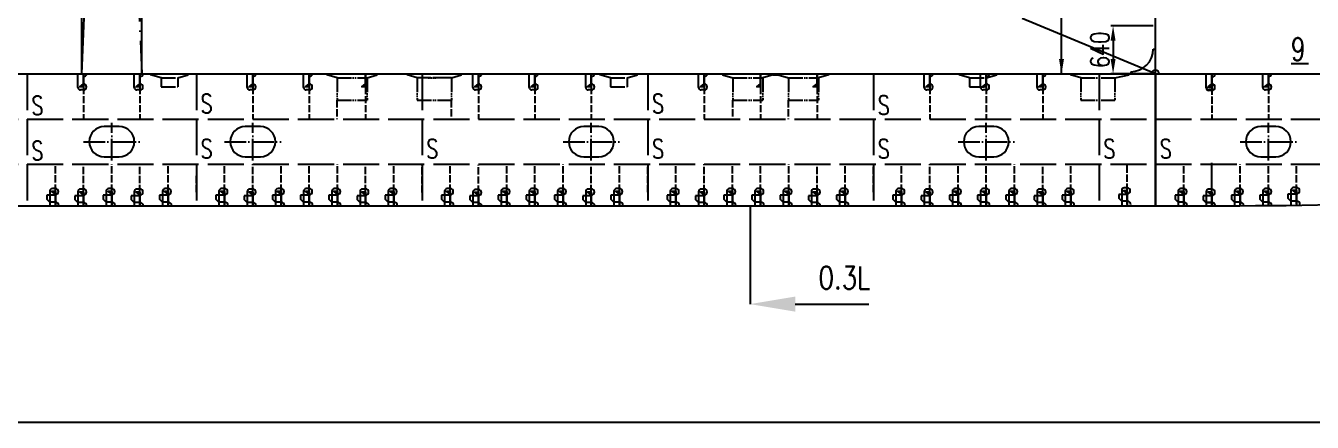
# Model space of a CAD drawing. Extents: x 373818 to 564480, y 322172 to 634257.
# Drawn here: x 508432 to 525534, y 602843 to 608110 of the extents above; entities that cross this region are included whole.
import ezdxf
from ezdxf.enums import TextEntityAlignment as Align

# ---------------------------------------------------------------- set-up
doc = ezdxf.new("R2010")
doc.units = 0
doc.header["$LTSCALE"] = 40
doc.header["$MEASUREMENT"] = 0
for name, pattern in [('ACAD_ISO02W100', [15, 12, -3]), ('ACAD_ISO04W100', [30.5, 24, -3, 0.5, -3]), ('ACAD_ISO05W100', [34, 24, -3, 0.5, -3, 0.5, -3])]:
    doc.linetypes.add(name, pattern=pattern)
doc.layers.get('0').update_dxf_attribs({"linetype": 'CONTINUOUS'})
doc.layers.get('DEFPOINTS').update_dxf_attribs({"linetype": 'CONTINUOUS'})
for name, color, linetype in [('01CONTINUOUS', 2, 'CONTINUOUS'), ('C-CEN', 4, 'ACAD_ISO04W100'), ('C-CON', 4, 'CONTINUOUS'), ('C-DAS', 4, 'ACAD_ISO02W100'), ('Y-CON', 2, 'CONTINUOUS'), ('Y-DAS', 2, 'ACAD_ISO02W100')]:
    doc.layers.add(name, color=color, linetype=linetype)
doc.styles.add('ROMANS', font='romans.shx', dxfattribs={"width": 0.75, "height": 250, "bigfont": 'hzdx.shx'})
doc.dimstyles.new('DM-100', dxfattribs={"dimscale": 0, "dimtxt": 250, "dimasz": 200, "dimexe": 30, "dimexo": 30, "dimgap": 50, "dimtad": 1, "dimdec": 0, "dimzin": 0, "dimdsep": 46, "dimtxsty": 'ROMANS', "dimcen": 0, "dimclrd": 1, "dimclre": 1, "dimclrt": 1, "dimadec": 0, "dimazin": 0, "dimtfac": 1, "dimtdec": 0, "dimtmove": 0, "dimatfit": 3, "dimfxl": 0, "dimtolj": 1, "dimtzin": 0, "dimarcsym": 0})

# ---------------------------------------------------------------- blocks, each defined once
blk = doc.blocks.new('A$C3512239F')
at = {"color": 7, "linetype": 'Continuous'}
for p, q in [((475, 450), (275, 450)), ((275, 50), (475, 50))]:
    blk.add_line(p, q, dxfattribs=at)
at = {"color": 7, "linetype": 'ACAD_ISO04W100', "ltscale": 0.3}
for p, q in [((375, 0), (375, 500)), ((0, 250), (750, 250))]:
    blk.add_line(p, q, dxfattribs=at)
at = {"color": 7, "linetype": 'Continuous'}
for centre, start, end in [((275, 250), 90, 270), ((475, 250), 270, 90)]:
    blk.add_arc(centre, 200, start, end, dxfattribs=at)
blk = doc.blocks.new('*D70')
at = {"color": 1, "linetype": 'ByBlock', "transparency": 16777216}
for p, q in [((523420, 609254), (522856, 609254)), ((522886, 609054), (522886, 608814)), ((523420, 608614), (522856, 608614))]:
    blk.add_line(p, q, dxfattribs=at)
for points in [[(522853, 609054), (522919, 609054), (522886, 609254)], [(522853, 608814), (522919, 608814), (522886, 608614)]]:
    blk.add_solid(points, dxfattribs=at)
at = {"layer": 'DEFPOINTS', "color": 0, "linetype": 'ByBlock', "transparency": 16777216}
for p in [(523450, 609254), (522886, 608614), (523450, 608614)]:
    blk.add_point(p, dxfattribs=at)
at = {"color": 1, "linetype": 'ByBlock', "transparency": 16777216, "insert": (522711, 608934), "char_height": 250, "attachment_point": 5, "rotation": 90, "style": 'ROMANS'}
blk.add_mtext('\\A1;640', dxfattribs=at)
blk = doc.blocks.new('A$C771200ED')
at = {"layer": 'C-CON', "linetype": 'ACAD_ISO05W100', "ltscale": 0.2}
for p, q in [((135, 350), (535, 350)), ((135, 50), (135, 350)), ((535, 50), (535, 350)), ((0, 12), (135, 50)), ((0, 12), (0, 0)), ((135, 50), (535, 50)), ((670, 12), (535, 50)), ((670, 12), (670, 0))]:
    blk.add_line(p, q, dxfattribs=at)

msp = doc.modelspace()

# ---------------------------------------------------------------- linework, layer by layer
for p, q in [((522200.32, 607469.88), (522200.32, 624969.88)), ((523420.32, 607799.88), (523450.32, 607799.88)), ((523120.32, 607499.88), (523120.32, 607469.88)), ((525253.04, 607609.89), (525482.51, 607609.89)), ((518365.32, 607457.88), (518435.32, 607457.88)), ((509200.32, 607256.66), (509160.32, 607256.66)), ((509950.32, 607256.66), (509910.32, 607256.66)), ((511450.32, 607256.66), (511410.32, 607256.66)), ((512200.32, 607256.66), (512160.32, 607256.66)), ((514450.32, 607256.66), (514410.32, 607256.66)), ((515200.32, 607256.66), (515160.32, 607256.66)), ((515950.32, 607256.66), (515910.32, 607256.66)), ((517450.32, 607256.66), (517410.32, 607256.66)), ((520450.32, 607256.66), (520410.32, 607256.66)), ((521200.32, 607256.66), (521160.32, 607256.66)), ((521950.32, 607256.66), (521910.32, 607256.66)), ((524200.32, 607256.66), (524160.32, 607256.66)), ((524200.32, 607249.88), (524160.32, 607249.88)), ((524200.32, 607249.88), (524160.32, 607249.88)), ((524950.32, 607256.66), (524910.32, 607256.66)), ((508825.32, 605947.04), (508785.32, 605947.04)), ((509200.32, 605940.28), (509160.32, 605940.28)), ((509575.32, 605947.04), (509535.32, 605947.04)), ((509950.32, 605940.28), (509910.32, 605940.28)), ((510325.32, 605947.04), (510285.32, 605947.04)), ((511075.32, 605947.04), (511035.32, 605947.04)), ((511450.32, 605940.28), (511410.32, 605940.28)), ((511825.32, 605947.04), (511785.32, 605947.04)), ((512200.32, 605947.04), (512160.32, 605947.04)), ((512575.32, 605947.04), (512535.32, 605947.04)), ((512950.32, 605940.28), (512910.32, 605940.28)), ((513325.32, 605947.04), (513285.32, 605947.04)), ((514075.32, 605947.04), (514035.32, 605947.04)), ((514450.32, 605933.49), (514410.32, 605933.49)), ((514825.32, 605947.04), (514785.32, 605947.04)), ((515200.32, 605947.04), (515160.32, 605947.04)), ((515575.32, 605947.04), (515535.32, 605947.04)), ((515950.32, 605940.28), (515910.32, 605940.28)), ((516325.32, 605947.04), (516285.32, 605947.04)), ((517075.32, 605947.04), (517035.32, 605947.04)), ((517450.32, 605940.28), (517410.32, 605940.28)), ((517825.32, 605947.04), (517785.32, 605947.04)), ((518200.32, 605947.04), (518160.32, 605947.04)), ((518575.32, 605947.04), (518535.32, 605947.04)), ((518950.32, 605940.28), (518910.32, 605940.28)), ((519325.32, 605947.04), (519285.32, 605947.04)), ((520075.32, 605947.04), (520035.32, 605947.04)), ((520450.32, 605940.28), (520410.32, 605940.28)), ((520825.32, 605947.04), (520785.32, 605947.04)), ((521200.32, 605947.04), (521160.32, 605947.04)), ((521575.32, 605947.04), (521535.32, 605947.04)), ((521950.32, 605940.28), (521910.32, 605940.28)), ((522325.32, 605947.04), (522285.32, 605947.04)), ((523075.32, 605957.04), (523035.32, 605957.04)), ((523825.32, 605947.04), (523785.32, 605947.04)), ((523825.32, 605947.04), (523785.32, 605947.04)), ((524200.32, 605939.88), (524160.32, 605939.88)), ((524200.32, 605938.57), (524160.32, 605938.57)), ((524575.32, 605947.04), (524535.32, 605947.04)), ((524575.32, 605947.04), (524535.32, 605947.04)), ((524950.32, 605947.04), (524910.32, 605947.04)), ((525325.32, 605960.39), (525285.32, 605960.39)), ((518060.02, 605719.88), (518060.02, 604412.63)), ((451450.32, 602843.34), (526450.32, 602843.34))]:
    msp.add_line(p, q)
at = {"color": 7, "ltscale": 0.2}
for p, q in [((509125.32, 607291.66), (509125.32, 607469.88)), ((509875.32, 607291.66), (509875.32, 607469.88)), ((511375.32, 607291.66), (511375.32, 607469.88)), ((512125.32, 607291.66), (512125.32, 607469.88)), ((514375.32, 607291.66), (514375.32, 607469.88)), ((515125.32, 607291.66), (515125.32, 607469.88)), ((515875.32, 607291.66), (515875.32, 607469.88)), ((517375.32, 607291.66), (517375.32, 607469.88)), ((520375.32, 607291.66), (520375.32, 607469.88)), ((521125.32, 607291.66), (521125.32, 607469.88)), ((521875.32, 607291.66), (521875.32, 607469.88)), ((524125.32, 607291.66), (524125.32, 607469.88)), ((524125.32, 607284.88), (524125.32, 607463.1)), ((524125.32, 607284.88), (524125.32, 607463.1)), ((524875.32, 607291.66), (524875.32, 607469.88)), ((508825.32, 605857.57), (508710.32, 605857.57)), ((508710.32, 605857.57), (508710.32, 605808.02)), ((508750.32, 605768.02), (508710.32, 605808.02)), ((508750.32, 605912.04), (508750.32, 605719.88)), ((508825.33, 605768.02), (508750.32, 605768.02)), ((509085.32, 605850.81), (509085.32, 605801.26)), ((509200.32, 605850.81), (509085.32, 605850.81)), ((509125.32, 605761.26), (509085.32, 605801.26)), ((509125.32, 605905.28), (509125.32, 605727.06)), ((509575.32, 605857.57), (509460.32, 605857.57)), ((509460.32, 605857.57), (509460.32, 605808.02)), ((509500.32, 605768.02), (509460.32, 605808.02)), ((509500.32, 605912.04), (509500.32, 605719.88)), ((509575.33, 605768.02), (509500.32, 605768.02)), ((509950.32, 605850.81), (509835.32, 605850.81)), ((509835.32, 605850.81), (509835.32, 605801.26)), ((509875.32, 605761.26), (509835.32, 605801.26)), ((509875.32, 605905.28), (509875.32, 605727.06)), ((510325.32, 605857.57), (510210.32, 605857.57)), ((510210.32, 605857.57), (510210.32, 605808.02)), ((510250.32, 605768.02), (510210.32, 605808.02)), ((510250.32, 605912.04), (510250.32, 605719.88)), ((510325.33, 605768.02), (510250.32, 605768.02)), ((511075.32, 605857.57), (510960.32, 605857.57)), ((510960.32, 605857.57), (510960.32, 605808.02)), ((511000.32, 605768.02), (510960.32, 605808.02)), ((511000.32, 605912.04), (511000.32, 605719.88)), ((511075.33, 605768.02), (511000.32, 605768.02)), ((511450.32, 605850.81), (511335.32, 605850.81)), ((511335.32, 605850.81), (511335.32, 605801.26)), ((511375.32, 605761.26), (511335.32, 605801.26)), ((511375.32, 605905.28), (511375.32, 605727.06)), ((511825.32, 605857.57), (511710.32, 605857.57)), ((511710.32, 605857.57), (511710.32, 605808.02)), ((511750.32, 605768.02), (511710.32, 605808.02)), ((511750.32, 605912.04), (511750.32, 605719.88)), ((511825.33, 605768.02), (511750.32, 605768.02)), ((512085.32, 605857.57), (512085.32, 605808.02)), ((512200.32, 605857.57), (512085.32, 605857.57)), ((512125.32, 605768.02), (512085.32, 605808.02)), ((512125.32, 605912.04), (512125.32, 605719.88)), ((512200.33, 605768.02), (512125.32, 605768.02)), ((512460.32, 605857.57), (512460.32, 605808.02)), ((512575.32, 605857.57), (512460.32, 605857.57)), ((512500.32, 605768.02), (512460.32, 605808.02)), ((512500.32, 605912.04), (512500.32, 605719.88)), ((512575.33, 605768.02), (512500.32, 605768.02)), ((512835.32, 605850.81), (512835.32, 605801.26)), ((512950.32, 605850.81), (512835.32, 605850.81)), ((512875.32, 605761.26), (512835.32, 605801.26)), ((512875.32, 605905.28), (512875.32, 605727.06)), ((513210.32, 605857.57), (513210.32, 605808.02)), ((513325.32, 605857.57), (513210.32, 605857.57)), ((513250.32, 605768.02), (513210.32, 605808.02)), ((513250.32, 605912.04), (513250.32, 605719.88)), ((513325.33, 605768.02), (513250.32, 605768.02)), ((513960.32, 605857.57), (513960.32, 605808.02)), ((514075.32, 605857.57), (513960.32, 605857.57)), ((514000.32, 605768.02), (513960.32, 605808.02)), ((514000.32, 605912.04), (514000.32, 605719.88)), ((514075.33, 605768.02), (514000.32, 605768.02)), ((514335.32, 605850.81), (514335.32, 605801.26)), ((514450.32, 605850.81), (514335.32, 605850.81)), ((514375.32, 605761.26), (514335.32, 605801.26)), ((514375.32, 605898.49), (514375.32, 605720.28)), ((514710.32, 605857.57), (514710.32, 605808.02)), ((514825.32, 605857.57), (514710.32, 605857.57)), ((514750.32, 605768.02), (514710.32, 605808.02)), ((514750.32, 605912.04), (514750.32, 605719.88)), ((514825.33, 605768.02), (514750.32, 605768.02)), ((515085.32, 605857.57), (515085.32, 605808.02)), ((515200.32, 605857.57), (515085.32, 605857.57)), ((515125.32, 605768.02), (515085.32, 605808.02)), ((515125.32, 605912.04), (515125.32, 605719.88)), ((515200.33, 605768.02), (515125.32, 605768.02)), ((515575.32, 605857.57), (515460.32, 605857.57)), ((515460.32, 605857.57), (515460.32, 605808.02)), ((515500.32, 605768.02), (515460.32, 605808.02)), ((515500.32, 605912.04), (515500.32, 605719.88)), ((515575.33, 605768.02), (515500.32, 605768.02)), ((515950.32, 605850.81), (515835.32, 605850.81)), ((515835.32, 605850.81), (515835.32, 605801.26)), ((515875.32, 605761.26), (515835.32, 605801.26)), ((515875.32, 605905.28), (515875.32, 605727.06)), ((516325.32, 605857.57), (516210.32, 605857.57)), ((516210.32, 605857.57), (516210.32, 605808.02)), ((516250.32, 605768.02), (516210.32, 605808.02)), ((516250.32, 605912.04), (516250.32, 605719.88)), ((516325.33, 605768.02), (516250.32, 605768.02)), ((517075.32, 605857.57), (516960.32, 605857.57)), ((516960.32, 605857.57), (516960.32, 605808.02)), ((517000.32, 605768.02), (516960.32, 605808.02)), ((517000.32, 605912.04), (517000.32, 605719.88)), ((517075.33, 605768.02), (517000.32, 605768.02)), ((517450.32, 605850.81), (517335.32, 605850.81)), ((517335.32, 605850.81), (517335.32, 605801.26)), ((517375.32, 605761.26), (517335.32, 605801.26)), ((517375.32, 605905.28), (517375.32, 605727.06)), ((517825.32, 605857.57), (517710.32, 605857.57)), ((517710.32, 605857.57), (517710.32, 605808.02)), ((517750.32, 605768.02), (517710.32, 605808.02)), ((517750.32, 605912.04), (517750.32, 605719.88)), ((517825.33, 605768.02), (517750.32, 605768.02)), ((518085.32, 605857.57), (518085.32, 605808.02)), ((518200.32, 605857.57), (518085.32, 605857.57)), ((518125.32, 605768.02), (518085.32, 605808.02)), ((518125.32, 605912.04), (518125.32, 605719.88)), ((518200.33, 605768.02), (518125.32, 605768.02)), ((518575.32, 605857.57), (518460.32, 605857.57)), ((518460.32, 605857.57), (518460.32, 605808.02)), ((518460.32, 605850.11), (518460.32, 605800.56)), ((518500.32, 605768.02), (518460.32, 605808.02)), ((518500.32, 605912.04), (518500.32, 605719.88)), ((518575.33, 605768.02), (518500.32, 605768.02)), ((518950.32, 605850.81), (518835.32, 605850.81)), ((518835.32, 605850.81), (518835.32, 605801.26)), ((518875.32, 605761.26), (518835.32, 605801.26)), ((518875.32, 605905.28), (518875.32, 605727.06)), ((519325.32, 605857.57), (519210.32, 605857.57)), ((519210.32, 605857.57), (519210.32, 605808.02)), ((519250.32, 605768.02), (519210.32, 605808.02)), ((519250.32, 605912.04), (519250.32, 605719.88)), ((519325.33, 605768.02), (519250.32, 605768.02)), ((520075.32, 605857.57), (519960.32, 605857.57)), ((519960.32, 605857.57), (519960.32, 605808.02)), ((520000.32, 605768.02), (519960.32, 605808.02)), ((520000.32, 605912.04), (520000.32, 605719.88)), ((520075.33, 605768.02), (520000.32, 605768.02)), ((520450.32, 605850.81), (520335.32, 605850.81)), ((520335.32, 605850.81), (520335.32, 605801.26)), ((520375.32, 605761.26), (520335.32, 605801.26)), ((520375.32, 605905.28), (520375.32, 605727.06)), ((520825.32, 605857.57), (520710.32, 605857.57)), ((520710.32, 605857.57), (520710.32, 605808.02)), ((520750.32, 605768.02), (520710.32, 605808.02)), ((520750.32, 605912.04), (520750.32, 605719.88)), ((520825.33, 605768.02), (520750.32, 605768.02)), ((521085.32, 605857.57), (521085.32, 605808.02)), ((521200.32, 605857.57), (521085.32, 605857.57)), ((521125.32, 605768.02), (521085.32, 605808.02)), ((521125.32, 605912.04), (521125.32, 605719.88)), ((521200.33, 605768.02), (521125.32, 605768.02)), ((521575.32, 605857.57), (521460.32, 605857.57)), ((521460.32, 605857.57), (521460.32, 605808.02)), ((521460.32, 605850.11), (521460.32, 605800.56)), ((521500.32, 605768.02), (521460.32, 605808.02)), ((521500.32, 605912.04), (521500.32, 605719.88)), ((521575.33, 605768.02), (521500.32, 605768.02)), ((521835.32, 605850.81), (521835.32, 605801.26)), ((521950.32, 605850.81), (521835.32, 605850.81)), ((521875.32, 605761.26), (521835.32, 605801.26)), ((521875.32, 605905.28), (521875.32, 605727.06)), ((522210.32, 605857.57), (522210.32, 605808.02)), ((522325.32, 605857.57), (522210.32, 605857.57)), ((522250.32, 605768.02), (522210.32, 605808.02)), ((522250.32, 605912.04), (522250.32, 605719.88)), ((522325.33, 605768.02), (522250.32, 605768.02)), ((523075.32, 605867.57), (522960.32, 605867.57)), ((522960.32, 605867.57), (522960.32, 605818.02)), ((523000.32, 605778.02), (522960.32, 605818.02)), ((523000.32, 605922.04), (523000.32, 605729.88)), ((523075.33, 605778.02), (523000.32, 605778.02)), ((523710.32, 605857.57), (523710.32, 605808.02)), ((523710.32, 605857.57), (523710.32, 605808.02)), ((523825.32, 605857.57), (523710.32, 605857.57)), ((523825.32, 605857.57), (523710.32, 605857.57)), ((523750.32, 605768.02), (523710.32, 605808.02)), ((523750.32, 605768.02), (523710.32, 605808.02)), ((523750.32, 605912.04), (523750.32, 605719.88)), ((523750.32, 605912.04), (523750.32, 605719.88)), ((523825.33, 605768.02), (523750.32, 605768.02)), ((523825.33, 605768.02), (523750.32, 605768.02)), ((524200.32, 605850.41), (524085.32, 605850.41)), ((524085.32, 605850.41), (524085.32, 605800.86)), ((524200.32, 605849.11), (524085.32, 605849.11)), ((524085.32, 605849.11), (524085.32, 605799.56)), ((524125.32, 605760.86), (524085.32, 605800.86)), ((524125.32, 605759.56), (524085.32, 605799.56)), ((524125.32, 605904.88), (524125.32, 605726.66)), ((524125.32, 605903.57), (524125.32, 605725.36)), ((524575.32, 605857.57), (524460.32, 605857.57)), ((524460.32, 605857.57), (524460.32, 605808.02)), ((524575.32, 605857.57), (524460.32, 605857.57)), ((524460.32, 605857.57), (524460.32, 605808.02)), ((524500.32, 605768.02), (524460.32, 605808.02)), ((524500.32, 605768.02), (524460.32, 605808.02)), ((524500.32, 605912.04), (524500.32, 605719.88)), ((524500.32, 605912.04), (524500.32, 605719.88)), ((524575.33, 605768.02), (524500.32, 605768.02)), ((524575.33, 605768.02), (524500.32, 605768.02)), ((524950.32, 605857.57), (524835.32, 605857.57)), ((524835.32, 605857.57), (524835.32, 605808.02)), ((524875.32, 605768.02), (524835.32, 605808.02)), ((524875.32, 605912.04), (524875.32, 605719.88)), ((524950.33, 605768.02), (524875.32, 605768.02)), ((525210.32, 605870.92), (525210.32, 605821.37)), ((525325.32, 605870.92), (525210.32, 605870.92)), ((525250.32, 605781.37), (525210.32, 605821.37)), ((525250.32, 605925.39), (525250.32, 605733.23)), ((525325.33, 605781.37), (525250.32, 605781.37)), ((509200.33, 605761.26), (509125.32, 605761.26)), ((509950.33, 605761.26), (509875.32, 605761.26)), ((511450.33, 605761.26), (511375.32, 605761.26)), ((512950.33, 605761.26), (512875.32, 605761.26)), ((514450.33, 605761.26), (514375.32, 605761.26)), ((515950.33, 605761.26), (515875.32, 605761.26)), ((517450.33, 605761.26), (517375.32, 605761.26)), ((518950.33, 605761.26), (518875.32, 605761.26)), ((520450.33, 605761.26), (520375.32, 605761.26)), ((521950.33, 605761.26), (521875.32, 605761.26)), ((524200.33, 605760.86), (524125.32, 605760.86)), ((524200.33, 605759.56), (524125.32, 605759.56))]:
    msp.add_line(p, q, dxfattribs=at)
at = {"color": 0, "linetype": 'ByBlock'}
msp.add_line((518660.02, 604412.63), (519638.4, 604412.63), dxfattribs=at)
for centre, radius, start, end in [((523120.32, 607799.88), 300, 270, 360), ((509200.32, 607296.66), 40, 270, 90), ((509950.32, 607296.66), 40, 270, 90), ((511450.32, 607296.66), 40, 270, 90), ((512200.32, 607296.66), 40, 270, 90), ((514450.32, 607296.66), 40, 270, 90), ((515200.32, 607296.66), 40, 270, 90), ((515950.32, 607296.66), 40, 270, 90), ((517450.32, 607296.66), 40, 270, 90), ((520450.32, 607296.66), 40, 270, 90), ((521200.32, 607296.66), 40, 270, 90), ((521950.32, 607296.66), 40, 270, 90), ((524200.32, 607296.66), 40, 270, 90), ((524200.32, 607289.88), 40, 270, 90), ((524200.32, 607289.88), 40, 270, 90), ((524950.32, 607296.66), 40, 270, 90), ((509160.32, 607291.66), 35, 180, 270), ((509910.32, 607291.66), 35, 180, 270), ((511410.32, 607291.66), 35, 180, 270), ((512160.32, 607291.66), 35, 180, 270), ((514410.32, 607291.66), 35, 180, 270), ((515160.32, 607291.66), 35, 180, 270), ((515910.32, 607291.66), 35, 180, 270), ((517410.32, 607291.66), 35, 180, 270), ((520410.32, 607291.66), 35, 180, 270), ((521160.32, 607291.66), 35, 180, 270), ((521910.32, 607291.66), 35, 180, 270), ((524160.32, 607291.66), 35, 180, 270), ((524160.32, 607284.88), 35, 180, 270), ((524160.32, 607284.88), 35, 180, 270), ((524910.32, 607291.66), 35, 180, 270), ((508785.32, 605912.04), 35, 90, 180), ((508825.32, 605907.04), 40, 270, 90), ((509160.32, 605905.28), 35, 90, 180), ((509200.32, 605900.28), 40, 270, 90), ((509535.32, 605912.04), 35, 90, 180), ((509575.32, 605907.04), 40, 270, 90), ((509910.32, 605905.28), 35, 90, 180), ((509950.32, 605900.28), 40, 270, 90), ((510285.32, 605912.04), 35, 90, 180), ((510325.32, 605907.04), 40, 270, 90), ((511035.32, 605912.04), 35, 90, 180), ((511075.32, 605907.04), 40, 270, 90), ((511410.32, 605905.28), 35, 90, 180), ((511450.32, 605900.28), 40, 270, 90), ((511785.32, 605912.04), 35, 90, 180), ((511825.32, 605907.04), 40, 270, 90), ((512160.32, 605912.04), 35, 90, 180), ((512200.32, 605907.04), 40, 270, 90), ((512535.32, 605912.04), 35, 90, 180), ((512575.32, 605907.04), 40, 270, 90), ((512910.32, 605905.28), 35, 90, 180), ((512950.32, 605900.28), 40, 270, 90), ((513285.32, 605912.04), 35, 90, 180), ((513325.32, 605907.04), 40, 270, 90), ((514035.32, 605912.04), 35, 90, 180), ((514075.32, 605907.04), 40, 270, 90), ((514410.32, 605898.49), 35, 90, 180), ((514450.32, 605893.49), 40, 270, 90), ((514785.32, 605912.04), 35, 90, 180), ((514825.32, 605907.04), 40, 270, 90), ((515160.32, 605912.04), 35, 90, 180), ((515200.32, 605907.04), 40, 270, 90), ((515535.32, 605912.04), 35, 90, 180), ((515575.32, 605907.04), 40, 270, 90), ((515910.32, 605905.28), 35, 90, 180), ((515950.32, 605900.28), 40, 270, 90), ((516285.32, 605912.04), 35, 90, 180), ((516325.32, 605907.04), 40, 270, 90), ((517035.32, 605912.04), 35, 90, 180), ((517075.32, 605907.04), 40, 270, 90), ((517410.32, 605905.28), 35, 90, 180), ((517450.32, 605900.28), 40, 270, 90), ((517785.32, 605912.04), 35, 90, 180), ((517825.32, 605907.04), 40, 270, 90), ((518160.32, 605912.04), 35, 90, 180), ((518200.32, 605907.04), 40, 270, 90), ((518535.32, 605912.04), 35, 90, 180), ((518575.32, 605907.04), 40, 270, 90), ((518910.32, 605905.28), 35, 90, 180), ((518950.32, 605900.28), 40, 270, 90), ((519285.32, 605912.04), 35, 90, 180), ((519325.32, 605907.04), 40, 270, 90), ((520035.32, 605912.04), 35, 90, 180), ((520075.32, 605907.04), 40, 270, 90), ((520410.32, 605905.28), 35, 90, 180), ((520450.32, 605900.28), 40, 270, 90), ((520785.32, 605912.04), 35, 90, 180), ((520825.32, 605907.04), 40, 270, 90), ((521160.32, 605912.04), 35, 90, 180), ((521200.32, 605907.04), 40, 270, 90), ((521535.32, 605912.04), 35, 90, 180), ((521575.32, 605907.04), 40, 270, 90), ((521910.32, 605905.28), 35, 90, 180), ((521950.32, 605900.28), 40, 270, 90), ((522285.32, 605912.04), 35, 90, 180), ((522325.32, 605907.04), 40, 270, 90), ((523035.32, 605922.04), 35, 90, 180), ((523075.32, 605917.04), 40, 270, 90), ((523785.32, 605912.04), 35, 90, 180), ((523785.32, 605912.04), 35, 90, 180), ((523825.32, 605907.04), 40, 270, 90), ((523825.32, 605907.04), 40, 270, 90), ((524160.32, 605904.88), 35, 90, 180), ((524160.32, 605903.57), 35, 90, 180), ((524200.32, 605899.88), 40, 270, 90), ((524200.32, 605898.57), 40, 270, 90), ((524535.32, 605912.04), 35, 90, 180), ((524535.32, 605912.04), 35, 90, 180), ((524575.32, 605907.04), 40, 270, 90), ((524575.32, 605907.04), 40, 270, 90), ((524910.32, 605912.04), 35, 90, 180), ((524950.32, 605907.04), 40, 270, 90), ((525285.32, 605925.39), 35, 90, 180), ((525325.32, 605920.39), 40, 270, 90)]:
    msp.add_arc(centre, radius, start, end)
at = {"color": 7, "ltscale": 0.2}
for centre, start, end in [((509200.33, 607480.66), 270, 346.127404), ((509950.33, 607480.66), 270, 346.127404), ((511450.33, 607480.66), 270, 346.127404), ((512200.33, 607480.66), 270, 346.127404), ((514450.33, 607480.66), 270, 346.127404), ((515200.33, 607480.66), 270, 346.127404), ((515950.33, 607480.66), 270, 346.127404), ((517450.33, 607480.66), 270, 346.127404), ((520450.33, 607480.66), 270, 346.127404), ((521200.33, 607480.66), 270, 346.127404), ((521950.33, 607480.66), 270, 346.127404), ((524200.33, 607473.88), 270, 354.893793), ((524950.33, 607480.66), 270, 346.127404), ((508825.33, 605723.03), 355.977553, 90), ((509575.33, 605723.03), 355.977553, 90), ((510325.33, 605723.03), 355.977553, 90), ((511075.33, 605723.03), 355.977553, 90), ((511825.33, 605723.03), 355.977553, 90), ((512200.33, 605723.03), 355.977553, 90), ((512575.33, 605723.03), 355.977553, 90), ((513325.33, 605723.03), 355.977553, 90), ((514075.33, 605723.03), 355.977553, 90), ((514825.33, 605723.03), 355.977553, 90), ((515200.33, 605723.03), 355.977553, 90), ((515575.33, 605723.03), 355.977553, 90), ((516325.33, 605723.03), 355.977553, 90), ((517075.33, 605723.03), 355.977553, 90), ((517825.33, 605723.03), 355.977553, 90), ((518200.33, 605723.03), 355.977553, 90), ((518575.33, 605723.03), 355.977553, 90), ((519325.33, 605723.03), 355.977553, 90), ((520075.33, 605723.03), 355.977553, 90), ((520825.33, 605723.03), 355.977553, 90), ((521200.33, 605723.03), 355.977553, 90), ((521575.33, 605723.03), 355.977553, 90), ((522325.33, 605723.03), 355.977553, 90), ((523075.33, 605733.03), 355.977553, 90), ((523825.33, 605723.03), 355.977553, 90), ((523825.33, 605723.03), 355.977553, 90), ((524575.33, 605723.03), 355.977553, 90), ((524575.33, 605723.03), 355.977553, 90), ((524950.33, 605723.03), 355.977553, 90), ((525325.33, 605736.38), 355.977553, 90), ((509200.33, 605716.27), 4.598822, 90), ((509950.33, 605716.27), 4.598822, 90), ((511450.33, 605716.27), 4.598822, 90), ((512950.33, 605716.27), 4.598822, 90), ((514450.33, 605709.49), 13.352417, 90), ((515950.33, 605716.27), 4.598822, 90), ((517450.33, 605716.27), 4.598822, 90), ((518950.33, 605716.27), 4.598822, 90), ((520450.33, 605716.27), 4.598822, 90), ((521950.33, 605716.27), 4.598822, 90), ((524200.33, 605715.87), 360, 90), ((524200.33, 605714.57), 6.777482, 90)]:
    msp.add_arc(centre, 44.99, start, end, dxfattribs=at)
at = {"color": 1, "linetype": 'ByBlock'}
msp.add_solid([(522166.99, 607669.88), (522233.65, 607669.88), (522200.32, 607469.88)], dxfattribs=at)
at = {"color": 0, "linetype": 'ByBlock'}
msp.add_solid([(518660.02, 604512.63), (518660.02, 604312.63), (518060.02, 604412.63)], dxfattribs=at)
at = {"layer": '01CONTINUOUS'}
for p, q in [((523450.32, 605719.88), (523450.32, 625119.88)), ((450690.32, 607469.88), (526450.32, 607469.88)), ((451450.32, 607469.88), (526450.32, 607469.88)), ((455541.17, 605719.88), (524572.13, 605719.88))]:
    msp.add_line(p, q, dxfattribs=at)
msp.add_lwpolyline([(476450.32, 605719.88), (515850.32, 605719.88), (517850.32, 605719.88), (521100.32, 605719.88), (522983.42, 605719.88), (524350.32, 605719.88), (524553.22, 605719.88), (524570.92, 605719.88), (524780.52, 605720.38), (525187.72, 605723.48), (526024.62, 605739.48), (527600.32, 605799.48), (529546.32, 605939.08), (530850.32, 606078.98), (532788.32, 606356.45), (534100.32, 606585.7), (536393.32, 607049.29)], dxfattribs=at)
at = {"layer": 'C-CEN', "ltscale": 2}
msp.add_line((523450.32, 607469.88), (481450.32, 624969.88), dxfattribs=at)
at = {"layer": 'C-CEN'}
for p, q in [((509175.32, 607469.88), (509175.32, 624969.88)), ((509175.32, 607469.88), (509975.32, 624969.88)), ((509175.32, 624969.88), (509975.32, 607469.88)), ((509975.32, 607469.88), (509975.32, 624969.88))]:
    msp.add_line(p, q, dxfattribs=at)
at = {"layer": 'C-CON', "linetype": 'ACAD_ISO05W100', "ltscale": 0.2}
for p, q in [((510091.68, 607457.88), (510091.68, 607469.88)), ((510231.68, 607419.88), (510091.68, 607457.88)), ((510231.68, 607419.88), (510231.68, 607299.88)), ((510231.68, 607419.88), (510451.68, 607419.88)), ((510451.68, 607419.88), (510591.68, 607457.88)), ((510451.68, 607419.88), (510451.68, 607299.88)), ((510591.68, 607457.88), (510591.68, 607469.88)), ((512435.32, 607457.88), (512435.32, 607469.88)), ((512435.32, 607457.88), (512435.32, 607469.88)), ((512570.32, 607419.88), (512435.32, 607457.88)), ((512570.32, 607419.88), (512435.32, 607457.88)), ((512570.32, 607419.88), (512570.32, 607119.88)), ((512570.32, 607419.88), (512970.32, 607419.88)), ((512570.32, 607419.88), (512570.32, 607119.88)), ((512570.32, 607419.88), (512970.32, 607419.88)), ((512970.32, 607419.88), (513105.32, 607457.88)), ((512970.32, 607419.88), (513105.32, 607457.88)), ((512970.32, 607419.88), (512970.32, 607119.88)), ((512970.32, 607419.88), (512970.32, 607119.88)), ((513105.32, 607457.88), (513105.32, 607469.88)), ((513105.32, 607457.88), (513105.32, 607469.88)), ((513500.32, 607457.88), (513500.32, 607469.88)), ((513500.32, 607457.88), (513500.32, 607469.88)), ((513635.32, 607419.88), (513500.32, 607457.88)), ((513635.32, 607419.88), (513500.32, 607457.88)), ((513635.32, 607419.88), (513635.32, 607119.88)), ((514090.32, 607419.88), (513635.32, 607419.88)), ((513635.32, 607419.88), (513635.32, 607119.88)), ((514035.32, 607419.88), (513635.32, 607419.88)), ((514090.32, 607419.88), (514225.32, 607457.88)), ((514090.32, 607419.88), (514225.32, 607457.88)), ((514090.32, 607419.88), (514090.32, 607119.88)), ((514225.32, 607457.88), (514225.32, 607469.88)), ((514225.32, 607457.88), (514225.32, 607469.88)), ((516064.81, 607457.88), (516064.81, 607469.88)), ((516204.81, 607419.88), (516064.81, 607457.88)), ((516204.81, 607419.88), (516204.81, 607299.88)), ((516204.81, 607419.88), (516424.81, 607419.88)), ((516424.81, 607419.88), (516564.81, 607457.88)), ((516424.81, 607419.88), (516424.81, 607299.88)), ((516564.81, 607457.88), (516564.81, 607469.88)), ((520839.53, 607457.88), (520839.53, 607469.88)), ((520979.53, 607419.88), (520839.53, 607457.88)), ((520979.53, 607419.88), (520979.53, 607299.88)), ((520979.53, 607419.88), (521199.53, 607419.88)), ((521199.53, 607419.88), (521339.53, 607457.88)), ((521199.53, 607419.88), (521199.53, 607299.88)), ((521339.53, 607457.88), (521339.53, 607469.88)), ((522320.32, 607457.88), (522320.32, 607469.88)), ((522320.32, 607457.88), (522320.32, 607469.88)), ((522455.32, 607419.88), (522320.32, 607457.88)), ((522455.32, 607419.88), (522320.32, 607457.88)), ((522455.32, 607419.88), (522910.32, 607419.88)), ((522455.32, 607419.88), (522455.32, 607119.88)), ((522455.32, 607419.88), (522455.32, 607119.88)), ((522910.32, 607419.88), (523100.32, 607457.88)), ((522910.32, 607419.88), (522910.32, 607119.88)), ((522910.32, 607419.88), (522910.32, 607119.88)), ((523100.32, 607457.88), (523100.32, 607469.88)), ((523100.32, 607457.88), (523100.32, 607469.88)), ((510231.68, 607299.88), (510451.68, 607299.88)), ((516204.81, 607299.88), (516424.81, 607299.88)), ((520979.53, 607299.88), (521199.53, 607299.88)), ((512570.32, 607119.88), (512970.32, 607119.88)), ((512570.32, 607119.88), (512970.32, 607119.88)), ((513635.32, 607119.88), (514090.32, 607119.88)), ((522455.32, 607119.88), (522910.32, 607119.88))]:
    msp.add_line(p, q, dxfattribs=at)
at = {"layer": 'C-CON'}
msp.add_arc((523450.32, 607469.88), 50, 0, 180, dxfattribs=at)
at = {"layer": 'C-DAS'}
for p, q in [((451450.32, 606869.88), (532450.32, 606869.88)), ((451450.32, 606269.88), (527200.32, 606269.88))]:
    msp.add_line(p, q, dxfattribs=at)
at = {"layer": 'Y-CON'}
for p, q in [((509200.32, 607296.66), (509200.32, 607469.88)), ((509950.32, 607296.66), (509950.32, 607469.88)), ((511450.32, 607296.66), (511450.32, 607469.88)), ((512200.32, 607296.66), (512200.32, 607469.88)), ((512950.32, 607296.66), (512950.32, 607469.88)), ((514450.32, 607296.66), (514450.32, 607469.88)), ((515200.32, 607296.66), (515200.32, 607469.88)), ((515950.32, 607296.66), (515950.32, 607469.88)), ((517450.32, 607296.66), (517450.32, 607469.88)), ((518200.32, 607296.66), (518200.32, 607469.88)), ((518950.32, 607296.66), (518950.32, 607469.88)), ((520450.32, 607296.66), (520450.32, 607469.88)), ((521200.32, 607296.66), (521200.32, 607469.88)), ((521950.32, 607296.66), (521950.32, 607469.88)), ((523450.32, 607304.88), (523450.32, 605729.88)), ((524200.32, 607296.66), (524200.32, 607469.88)), ((524200.32, 607289.88), (524200.32, 607469.88)), ((524200.32, 607289.88), (524200.32, 607469.88)), ((524950.32, 607296.66), (524950.32, 607469.88)), ((508825.32, 605907.04), (508825.32, 605719.88)), ((509200.32, 605900.28), (509200.32, 605720.28)), ((509575.32, 605907.04), (509575.32, 605719.88)), ((509950.32, 605900.28), (509950.32, 605720.28)), ((510325.32, 605907.04), (510325.32, 605719.88)), ((511075.32, 605907.04), (511075.32, 605719.88)), ((511450.32, 605900.28), (511450.32, 605720.28)), ((511825.32, 605907.04), (511825.32, 605719.88)), ((512200.32, 605907.04), (512200.32, 605719.88)), ((512575.32, 605907.04), (512575.32, 605719.88)), ((512950.32, 605900.28), (512950.32, 605720.28)), ((513325.32, 605907.04), (513325.32, 605719.88)), ((514075.32, 605907.04), (514075.32, 605719.88)), ((514450.32, 605893.49), (514450.32, 605719.88)), ((514825.32, 605907.04), (514825.32, 605719.88)), ((515200.32, 605907.04), (515200.32, 605719.88)), ((515575.32, 605907.04), (515575.32, 605719.88)), ((515950.32, 605900.28), (515950.32, 605720.28)), ((516325.32, 605907.04), (516325.32, 605719.88)), ((517075.32, 605907.04), (517075.32, 605719.88)), ((517450.32, 605900.28), (517450.32, 605720.28)), ((517825.32, 605907.04), (517825.32, 605719.88)), ((518200.32, 605907.04), (518200.32, 605719.88)), ((518575.32, 605907.04), (518575.32, 605719.88)), ((518950.32, 605900.28), (518950.32, 605720.28)), ((519325.32, 605907.04), (519325.32, 605719.88)), ((520075.32, 605907.04), (520075.32, 605719.88)), ((520450.32, 605900.28), (520450.32, 605720.28)), ((520825.32, 605907.04), (520825.32, 605719.88)), ((521200.32, 605907.04), (521200.32, 605719.88)), ((521575.32, 605907.04), (521575.32, 605719.88)), ((521950.32, 605900.28), (521950.32, 605720.28)), ((522325.32, 605907.04), (522325.32, 605719.88)), ((523075.32, 605917.04), (523075.32, 605729.88)), ((523825.32, 605907.04), (523825.32, 605719.88)), ((523825.32, 605907.04), (523825.32, 605719.88)), ((524200.32, 605899.88), (524200.32, 605719.88)), ((524200.32, 605898.57), (524200.32, 605718.57)), ((524575.32, 605907.04), (524575.32, 605719.88)), ((524575.32, 605907.04), (524575.32, 605719.88)), ((524950.32, 605907.04), (524950.32, 605719.88)), ((525325.32, 605920.39), (525325.32, 605733.23))]:
    msp.add_line(p, q, dxfattribs=at)
for points in [[(509200.32, 607469.88), (509200.32, 607296.66), (509150.32, 607296.66), (509200.32, 607336.66)], [(509950.32, 607469.88), (509950.32, 607296.66), (509900.32, 607296.66), (509950.32, 607336.66)], [(511450.32, 607469.88), (511450.32, 607296.66), (511400.32, 607296.66), (511450.32, 607336.66)], [(512200.32, 607469.88), (512200.32, 607296.66), (512150.32, 607296.66), (512200.32, 607336.66)], [(512950.32, 607469.88), (512950.32, 607296.66), (512900.32, 607296.66), (512950.32, 607336.66)], [(514450.32, 607469.88), (514450.32, 607296.66), (514400.32, 607296.66), (514450.32, 607336.66)], [(515200.32, 607469.88), (515200.32, 607296.66), (515150.32, 607296.66), (515200.32, 607336.66)], [(515950.32, 607469.88), (515950.32, 607296.66), (515900.32, 607296.66), (515950.32, 607336.66)], [(517450.32, 607469.88), (517450.32, 607296.66), (517400.32, 607296.66), (517450.32, 607336.66)], [(518200.32, 607469.88), (518200.32, 607296.66), (518150.32, 607296.66), (518200.32, 607336.66)], [(518950.32, 607469.88), (518950.32, 607296.66), (518900.32, 607296.66), (518950.32, 607336.66)], [(520450.32, 607469.88), (520450.32, 607296.66), (520400.32, 607296.66), (520450.32, 607336.66)], [(521200.32, 607469.88), (521200.32, 607296.66), (521150.32, 607296.66), (521200.32, 607336.66)], [(521950.32, 607469.88), (521950.32, 607296.66), (521900.32, 607296.66), (521950.32, 607336.66)], [(524200.32, 607469.88), (524200.32, 607296.66), (524150.32, 607296.66), (524200.32, 607336.66)], [(524200.32, 607469.88), (524200.32, 607289.88), (524150.32, 607289.88), (524200.32, 607329.88)], [(524200.32, 607469.88), (524200.32, 607289.88), (524150.32, 607289.88), (524200.32, 607329.88)], [(524950.32, 607469.88), (524950.32, 607296.66), (524900.32, 607296.66), (524950.32, 607336.66)], [(508825.32, 605727.04), (508825.32, 605907.04), (508775.32, 605907.04), (508825.32, 605867.04)], [(509200.32, 605720.28), (509200.32, 605900.28), (509150.32, 605900.28), (509200.32, 605860.28)], [(509575.32, 605727.04), (509575.32, 605907.04), (509525.32, 605907.04), (509575.32, 605867.04)], [(509950.32, 605720.28), (509950.32, 605900.28), (509900.32, 605900.28), (509950.32, 605860.28)], [(510325.32, 605727.04), (510325.32, 605907.04), (510275.32, 605907.04), (510325.32, 605867.04)], [(511075.32, 605727.04), (511075.32, 605907.04), (511025.32, 605907.04), (511075.32, 605867.04)], [(511450.32, 605720.28), (511450.32, 605900.28), (511400.32, 605900.28), (511450.32, 605860.28)], [(511825.32, 605727.04), (511825.32, 605907.04), (511775.32, 605907.04), (511825.32, 605867.04)], [(512200.32, 605727.04), (512200.32, 605907.04), (512150.32, 605907.04), (512200.32, 605867.04)], [(512575.32, 605727.04), (512575.32, 605907.04), (512525.32, 605907.04), (512575.32, 605867.04)], [(512950.32, 605720.28), (512950.32, 605900.28), (512900.32, 605900.28), (512950.32, 605860.28)], [(513325.32, 605727.04), (513325.32, 605907.04), (513275.32, 605907.04), (513325.32, 605867.04)], [(514075.32, 605727.04), (514075.32, 605907.04), (514025.32, 605907.04), (514075.32, 605867.04)], [(514450.32, 605719.88), (514450.32, 605893.49), (514400.32, 605893.49), (514450.32, 605853.49)], [(514825.32, 605727.04), (514825.32, 605907.04), (514775.32, 605907.04), (514825.32, 605867.04)], [(515200.32, 605727.04), (515200.32, 605907.04), (515150.32, 605907.04), (515200.32, 605867.04)], [(515575.32, 605727.04), (515575.32, 605907.04), (515525.32, 605907.04), (515575.32, 605867.04)], [(515950.32, 605720.28), (515950.32, 605900.28), (515900.32, 605900.28), (515950.32, 605860.28)], [(516325.32, 605727.04), (516325.32, 605907.04), (516275.32, 605907.04), (516325.32, 605867.04)], [(517075.32, 605727.04), (517075.32, 605907.04), (517025.32, 605907.04), (517075.32, 605867.04)], [(517450.32, 605720.28), (517450.32, 605900.28), (517400.32, 605900.28), (517450.32, 605860.28)], [(517825.32, 605727.04), (517825.32, 605907.04), (517775.32, 605907.04), (517825.32, 605867.04)], [(518200.32, 605727.04), (518200.32, 605907.04), (518150.32, 605907.04), (518200.32, 605867.04)], [(518575.32, 605727.04), (518575.32, 605907.04), (518525.32, 605907.04), (518575.32, 605867.04)], [(518950.32, 605720.28), (518950.32, 605900.28), (518900.32, 605900.28), (518950.32, 605860.28)], [(519325.32, 605727.04), (519325.32, 605907.04), (519275.32, 605907.04), (519325.32, 605867.04)], [(520075.32, 605727.04), (520075.32, 605907.04), (520025.32, 605907.04), (520075.32, 605867.04)], [(520450.32, 605720.28), (520450.32, 605900.28), (520400.32, 605900.28), (520450.32, 605860.28)], [(520825.32, 605727.04), (520825.32, 605907.04), (520775.32, 605907.04), (520825.32, 605867.04)], [(521200.32, 605727.04), (521200.32, 605907.04), (521150.32, 605907.04), (521200.32, 605867.04)], [(521575.32, 605727.04), (521575.32, 605907.04), (521525.32, 605907.04), (521575.32, 605867.04)], [(521950.32, 605720.28), (521950.32, 605900.28), (521900.32, 605900.28), (521950.32, 605860.28)], [(522325.32, 605727.04), (522325.32, 605907.04), (522275.32, 605907.04), (522325.32, 605867.04)], [(523075.32, 605737.04), (523075.32, 605917.04), (523025.32, 605917.04), (523075.32, 605877.04)], [(523825.32, 605727.04), (523825.32, 605907.04), (523775.32, 605907.04), (523825.32, 605867.04)], [(523825.32, 605727.04), (523825.32, 605907.04), (523775.32, 605907.04), (523825.32, 605867.04)], [(524200.32, 605719.88), (524200.32, 605899.88), (524150.32, 605899.88), (524200.32, 605859.88)], [(524200.32, 605718.57), (524200.32, 605898.57), (524150.32, 605898.57), (524200.32, 605858.57)], [(524575.32, 605727.04), (524575.32, 605907.04), (524525.32, 605907.04), (524575.32, 605867.04)], [(524575.32, 605727.04), (524575.32, 605907.04), (524525.32, 605907.04), (524575.32, 605867.04)], [(524950.32, 605727.04), (524950.32, 605907.04), (524900.32, 605907.04), (524950.32, 605867.04)], [(525325.32, 605740.39), (525325.32, 605920.39), (525275.32, 605920.39), (525325.32, 605880.39)]]:
    msp.add_lwpolyline(points, dxfattribs=at)
at = {"layer": 'Y-DAS'}
for p, q in [((508450.32, 607469.88), (508450.32, 605719.88)), ((510700.32, 607469.88), (510700.32, 605719.88)), ((513700.32, 607469.88), (513700.32, 605719.88)), ((516700.32, 607469.88), (516700.32, 605719.88)), ((519700.32, 607469.88), (519700.32, 605719.88)), ((522700.32, 607469.88), (522700.32, 605719.88))]:
    msp.add_line(p, q, dxfattribs=at)
at = {"layer": 'Y-DAS', "ltscale": 0.5}
msp.add_line((523450.32, 607469.88), (523450.32, 605721.31), dxfattribs=at)
at = {"layer": 'Y-DAS', "ltscale": 0.2}
for p, q in [((509200.32, 607296.66), (509200.32, 606869.88)), ((509950.32, 607296.66), (509950.32, 606869.88)), ((511450.32, 607296.66), (511450.32, 606869.88)), ((512200.32, 607296.66), (512200.32, 606869.88)), ((512950.32, 607296.66), (512950.32, 606869.88)), ((514450.32, 607296.66), (514450.32, 606869.88)), ((515200.32, 607296.66), (515200.32, 606869.88)), ((515950.32, 607296.66), (515950.32, 606869.88)), ((517450.32, 607296.66), (517450.32, 606869.88)), ((518200.32, 607296.66), (518200.32, 606869.88)), ((518950.32, 607296.66), (518950.32, 606869.88)), ((520450.32, 607296.66), (520450.32, 606869.88)), ((521200.32, 607296.66), (521200.32, 606869.88)), ((521950.32, 607296.66), (521950.32, 606869.88)), ((524200.32, 607296.66), (524200.32, 607175.45)), ((524200.32, 607289.88), (524200.32, 607168.67)), ((524200.32, 607289.88), (524200.32, 606869.88)), ((524950.32, 607296.66), (524950.32, 606869.88)), ((512568.61, 607119.88), (512568.61, 606869.88)), ((514088.61, 607119.88), (514088.61, 606869.88)), ((517828.61, 607119.88), (517828.61, 606869.88)), ((518568.61, 607119.88), (518568.61, 606869.88)), ((523075.32, 605917.04), (523075.32, 606279.88)), ((524200.32, 605917.95), (524200.32, 606288.02)), ((508825.32, 605907.04), (508825.32, 606269.88)), ((509200.32, 605900.28), (509200.32, 606271.48)), ((509575.32, 605907.04), (509575.32, 606269.88)), ((509950.32, 605900.28), (509950.32, 606271.48)), ((510325.32, 605907.04), (510325.32, 606269.88)), ((510700.32, 605900.28), (510700.32, 606121.48)), ((511075.32, 605907.04), (511075.32, 606269.88)), ((511450.32, 605900.28), (511450.32, 606271.48)), ((511825.32, 605907.04), (511825.32, 606269.88)), ((512200.32, 605907.04), (512200.32, 606269.88)), ((512575.32, 605907.04), (512575.32, 606269.88)), ((512950.32, 605900.28), (512950.32, 606271.48)), ((513325.32, 605907.04), (513325.32, 606269.88)), ((513700.32, 605893.49), (513700.32, 606264.7)), ((514075.32, 605907.04), (514075.32, 606269.88)), ((514450.32, 605893.49), (514450.32, 606264.7)), ((514825.32, 605907.04), (514825.32, 606269.88)), ((515200.32, 605907.04), (515200.32, 606269.88)), ((515575.32, 605907.04), (515575.32, 606269.88)), ((515950.32, 605900.28), (515950.32, 606271.48)), ((516325.32, 605907.04), (516325.32, 606269.88)), ((516700.32, 605900.28), (516700.32, 606271.48)), ((517075.32, 605907.04), (517075.32, 606269.88)), ((517450.32, 605900.28), (517450.32, 606271.48)), ((517825.32, 605907.04), (517825.32, 606269.88)), ((518200.32, 605907.04), (518200.32, 606269.88)), ((518575.32, 605907.04), (518575.32, 606269.88)), ((518950.32, 605900.28), (518950.32, 606271.48)), ((519325.32, 605907.04), (519325.32, 606269.88)), ((519700.32, 605900.28), (519700.32, 606271.48)), ((520075.32, 605907.04), (520075.32, 606269.88)), ((520450.32, 605900.28), (520450.32, 606271.48)), ((520825.32, 605907.04), (520825.32, 606269.88)), ((521200.32, 605907.04), (521200.32, 606269.88)), ((521575.32, 605907.04), (521575.32, 606269.88)), ((521950.32, 605900.28), (521950.32, 606271.48)), ((522325.32, 605907.04), (522325.32, 606269.88)), ((523825.32, 605907.04), (523825.32, 606269.88)), ((523825.32, 605907.04), (523825.32, 606269.88)), ((524200.32, 605898.57), (524200.32, 606269.78)), ((524575.32, 605907.04), (524575.32, 606269.88)), ((524575.32, 605907.04), (524575.32, 606269.88)), ((524950.32, 605907.04), (524950.32, 606269.88)), ((525325.32, 605907.04), (525325.32, 606257.18))]:
    msp.add_line(p, q, dxfattribs=at)

# ---------------------------------------------------------------- block references
at = {"xscale": -1, "rotation": 180.0000000000089}
for p in [(517695.32, 607469.88), (518435.32, 607469.88)]:
    msp.add_blockref('A$C771200ED', p, dxfattribs=at)
at = {"layer": 'C-CON'}
for p in [(509200.32, 606319.88), (511075.32, 606319.88), (515575.32, 606319.88), (520825.32, 606319.88), (524575.32, 606319.88)]:
    msp.add_blockref('A$C3512239F', p, dxfattribs=at)

# ---------------------------------------------------------------- texts
at = {"color": 7, "style": 'ROMANS', "width": 0.75}
msp.add_text('9', height=300, dxfattribs=at).set_placement((525248.95, 607648.88))
at = {"style": 'ROMANS', "width": 0.8}
msp.add_text('0.3L', height=300, dxfattribs=at).set_placement((519315.32, 604763.13), align=Align.MIDDLE)
at = {"char_height": 250, "width": 4189.5335, "attachment_point": 1, "style": 'ROMANS'}
for insert in [(508505.96, 607174.85), (508505.96, 607174.85), (510755.96, 607199.85), (510755.96, 607199.85), (516755.96, 607199.85), (519755.96, 607180.16), (508505.96, 606574.85), (508505.96, 606574.85), (510755.96, 606599.85), (510755.96, 606599.85), (513755.96, 606599.85), (513755.96, 606599.85), (516755.96, 606599.85), (516755.96, 606599.85), (519755.96, 606599.85), (519755.96, 606599.85), (522755.96, 606599.85), (522755.96, 606599.85), (523505.96, 606599.85), (523505.96, 606599.85)]:
    msp.add_mtext('S', dxfattribs=dict(at, insert=insert))

# ---------------------------------------------------------------- dimensions: what is measured, and where the dimension line sits
dim = msp.add_linear_dim(base=(522885.86, 607469.88), p1=(523450.32, 608109.88), p2=(523450.32, 607469.88), angle=90, dimstyle='DM-100', override={"dimscale": 1, "dimtmove": 1})
dim.commit()
dim.dimension.update_dxf_attribs({"geometry": '*D70', "text_midpoint": (522710.86, 607789.88), "insert": (0, -1143.85)})

doc.saveas('drawing.dxf')
